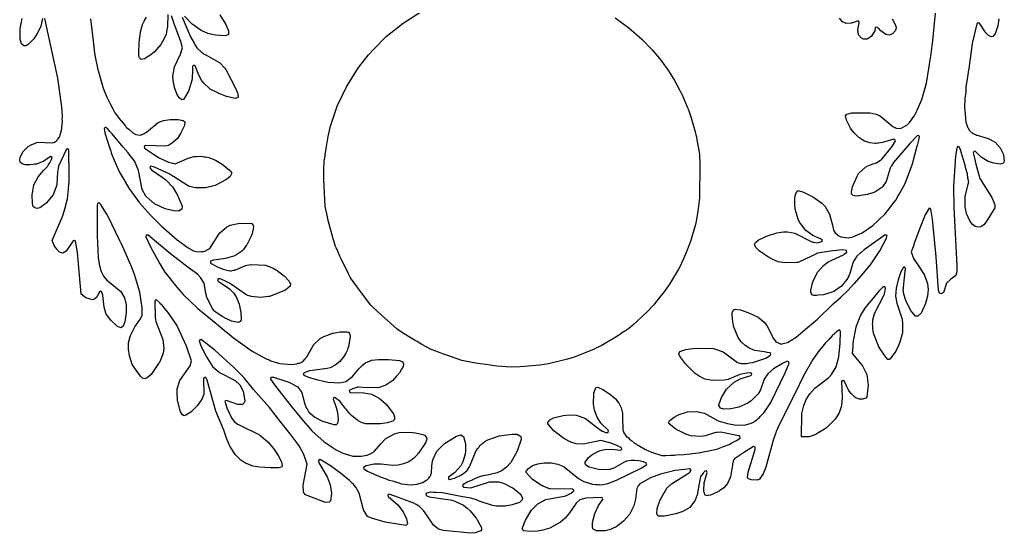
# Model space of a CAD drawing. Header units: millimetres. Extents: x 16 to 283, y 12 to 292.
# Drawn here: x 18.7 to 279.6, y 11.9 to 148.2 of the extents above; entities that cross this region are included whole.
import ezdxf

# ---------------------------------------------------------------- set-up
doc = ezdxf.new("R2010")
doc.units = ezdxf.units.MM
doc.layers.add('CUT', color=7, linetype='CONTINUOUS')

msp = doc.modelspace()

# ---------------------------------------------------------------- linework, layer by layer
at = {"layer": 'CUT'}
for points in [[(278.1514, 148.382), (277.8751, 146.5586), (277.1937, 144.4058), (276.5767, 143.7175), (276.151, 143.6393), (275.4385, 143.934), (274.77, 144.5665), (274.6587, 144.7151), (274.5745, 144.8276), (274.5376, 144.8769), (274.5203, 144.9), (273.0346, 147.2526), (272.6478, 147.34), (272.3551, 147.0469), (271.1239, 141.8224), (270.1659, 135.1853), (270.0167, 134.2794), (269.9293, 133.5463), (269.4476, 130.2091), (269.3801, 128.9387), (269.1783, 127.2463), (269.0586, 124.7461), (269.1273, 124.1837), (269.119, 124.0267), (269.4388, 120.9639), (269.8139, 119.7639), (269.8949, 119.6558), (269.9212, 119.5669), (270.3729, 118.7873), (270.9339, 118.2691), (270.9596, 118.2348), (270.9977, 118.2102), (271.0762, 118.1377), (271.3319, 117.9944), (271.8545, 117.6569), (272.0237, 117.6067), (272.1075, 117.5597), (272.4246, 117.4877), (275.3733, 116.6128), (277.1689, 115.6219), (278.545, 114.148), (279.4034, 112.4221), (279.6077, 110.5179), (279.3018, 109.9799), (278.5798, 109.7852), (276.7982, 110.0567), (275.3373, 110.522), (273.4707, 111.7118), (271.9861, 113.2093), (271.6212, 113.2321), (271.5709, 113.1667), (271.5093, 113.1603), (271.3405, 112.8709), (271.712, 111.4388), (272.0551, 109.7944), (273.1193, 106.0048), (276.3334, 100.9535), (276.591, 100.3455), (277.0898, 99.0571), (277.0977, 98.2811), (274.8407, 94.5062), (274.1558, 93.6974), (273.4156, 93.2113), (272.6252, 93.068), (271.8713, 93.3022), (271.1201, 93.8912), (270.4839, 94.7974), (269.5566, 96.7622), (269.208, 98.5357), (269.273, 101.274), (269.2731, 101.2746), (269.2731, 101.2749), (269.2735, 101.2763), (269.2743, 101.2805), (270.0214, 104.4771), (270.2052, 105.1165), (269.9705, 106.0883), (269.8454, 107.2342), (269.3483, 108.9785), (269.3381, 109.0292), (269.2943, 109.1678), (268.0148, 113.6579), (267.6744, 114.4377), (267.1778, 114.4884), (266.8973, 113.6096), (266.7153, 111.9212), (266.1763, 103.9518), (266.2364, 98.3545), (267.0166, 82.8717), (266.987, 81.2756), (266.7467, 80.2651), (265.4133, 79.31), (264.319, 78.2257), (263.4961, 75.8041), (263.0086, 75.4554), (262.3979, 75.5716), (262.1262, 76.3933), (261.5863, 85.2736), (260.5365, 95.262), (260.1725, 97.8693), (259.9842, 98.094), (259.657, 98.1113), (258.6605, 96.4131), (257.3704, 93.2956), (255.9332, 89.2727), (255.637, 88.5139), (255.5981, 88.3347), (254.9581, 86.5432), (255.52, 84.8422), (255.5328, 84.7872), (256.6592, 83.1191), (258.3828, 80.5225), (259.2724, 78.205), (259.4232, 76.5779), (259.2367, 74.7659), (258.7169, 72.8472), (257.559, 70.3242), (256.7271, 69.4585), (256.1661, 69.4806), (256.1125, 69.5003), (256.0304, 69.5513), (255.1521, 70.5809), (254.7705, 71.1137), (253.4917, 73.6159), (252.9742, 75.3277), (252.8418, 76.5409), (252.8683, 76.8572), (252.8845, 77.0514), (252.8884, 77.0979), (253.0388, 78.8982), (253.4555, 82.1104), (253.2814, 82.4843), (252.9135, 82.5395), (252.2104, 81.2952), (251.4898, 79.1635), (250.9863, 76.9079), (250.782, 74.8137), (251.1261, 72.9488), (252.5419, 68.6801), (252.5906, 67.336), (252.6065, 66.8971), (252.6253, 66.3753), (252.6615, 65.377), (252.6412, 65.0872), (251.9406, 62.6006), (251.371, 61.2817), (250.8954, 60.2625), (250.8875, 60.2456), (250.8834, 60.2369), (250.8831, 60.2362), (249.3878, 58.1452), (249.1035, 58.0341), (249.0142, 58.0249), (248.9032, 58.0134), (248.8633, 58.0092), (248.7935, 58.002), (248.756, 58.0192), (247.9396, 58.9403), (246.3867, 61.32), (244.9122, 64.9904), (244.752, 66.2168), (244.7262, 66.982), (244.7174, 67.2424), (244.7518, 67.9154), (244.809, 68.5508), (245.2477, 70.1653), (247.9042, 75.325), (248.0925, 76.9469), (247.9342, 77.2776), (247.4709, 77.2764), (246.3482, 76.1536), (244.8297, 74.3079), (243.6299, 72.8984), (243.4535, 72.6352), (242.6166, 71.618), (241.5081, 69.7898), (240.3014, 66.5801), (239.5554, 62.9181), (239.505, 62.2985), (239.4371, 61.9093), (239.435, 61.4401), (239.2822, 59.5643), (242.0628, 56.3408), (243.2017, 54.0412), (243.5473, 51.1674), (243.2071, 48.1066), (242.8968, 47.774), (242.1279, 47.4506), (241.1323, 47.5143), (240.0966, 47.9394), (240.0885, 47.9469), (240.082, 47.9529), (240.0547, 47.9784), (240.0038, 48.0259), (239.0032, 49.0112), (238.6033, 49.5176), (238.3529, 49.9324), (238.0038, 50.6181), (237.8485, 50.9231), (237.8451, 50.9297), (237.6883, 51.2378), (237.2055, 52.3698), (236.6663, 52.4731), (236.4944, 52.1501), (236.6143, 47.9171), (236.4646, 45.6676), (235.8844, 43.8427), (234.811, 42.1435), (232.4308, 39.8174), (229.7237, 38.1595), (229.7044, 38.1515), (229.6946, 38.1474), (229.6928, 38.1466), (229.6251, 38.1186), (227.9242, 37.5199), (225.9072, 37.4877), (225.9943, 43.6637), (226.4982, 45.8274), (227.1163, 47.377), (228.0914, 48.9074), (229.4338, 50.3778), (233.0863, 53.2267), (233.8489, 54.0404), (235.0188, 56.0489), (235.7156, 58.6977), (236.1051, 62.3132), (236.1932, 65.4584), (235.9867, 65.7648), (235.6519, 65.7778), (235.4529, 65.5976), (235.1461, 65.3693), (234.7119, 64.9266), (233.9673, 64.2522), (233.4715, 63.6951), (233.4588, 63.6832), (233.4148, 63.6314), (233.148, 63.3316), (232.2441, 62.4099), (231.1534, 61.0907), (230.5576, 60.4214), (228.8634, 58.0419), (226.5073, 53.8055), (224.0777, 48.8863), (219.7917, 40.3147), (219.3982, 39.4118), (219.3163, 39.2459), (219.2769, 39.1335), (219.1581, 38.861), (219.0796, 38.5698), (218.4761, 36.846), (216.4061, 29.4065), (215.7006, 27.6907), (214.7277, 26.2334), (214.1613, 26.0228), (212.5902, 26.0809), (211.802, 26.3073), (211.5292, 26.6418), (211.7202, 28.1098), (213.5625, 34.1651), (213.5593, 34.7058), (213.1391, 34.9075), (212.2033, 34.3116), (211.7253, 34.065), (210.7495, 33.3858), (208.08, 31.6858), (208.0066, 31.4764), (207.8877, 31.3937), (207.5895, 30.2662), (207.5748, 30.0827), (207.0492, 26.8513), (206.239, 25.1148), (205.263, 23.9813), (204.1565, 23.1613), (204.1456, 23.1547), (204.0701, 23.1093), (203.9164, 23.0169), (203.3484, 22.6755), (201.7427, 22.0129), (201.0733, 21.8985), (200.9786, 21.8823), (200.9655, 21.8801), (200.9191, 21.8722), (200.3776, 22.0203), (200.3729, 22.0278), (200.3702, 22.032), (200.3637, 22.0422), (200.3619, 22.0451), (200.0727, 22.7475), (199.9857, 23.229), (200.096, 25.2877), (200.875, 28.0528), (200.6562, 28.4247), (200.2287, 28.3666), (200.0965, 28.1931), (200.0505, 28.1864), (199.9446, 27.9938), (199.8425, 27.8598), (199.8333, 27.8582), (199.8192, 27.8293), (199.143, 26.942), (198.2306, 22.0763), (197.7036, 20.7179), (197.5432, 20.3889), (196.279, 18.765), (194.419, 17.6561), (192.5683, 17.0508), (189.5653, 16.4768), (187.8813, 16.4541), (187.5195, 17.0632), (187.6188, 18.4417), (188.426, 20.7731), (190.19, 23.8833), (191.4559, 25.0278), (195.6929, 27.6693), (196.0144, 27.8483), (196.0614, 27.8991), (196.201, 27.9861), (196.6309, 28.5377), (196.3216, 28.9844), (196.2955, 28.9813), (196.2824, 29.0002), (194.9795, 28.8242), (192.3769, 28.5133), (188.49, 27.5937), (185.8235, 26.5755), (183.0241, 24.9835), (182.5625, 24.5247), (182.2589, 23.7465), (181.8646, 20.9505), (181.4049, 19.1532), (180.2551, 16.8835), (178.6611, 15.1338), (177.8133, 14.3909), (177.1004, 13.8646), (176.6274, 13.5591), (176.1384, 13.3145), (175.2187, 12.8903), (173.808, 12.5451), (171.5698, 12.575), (170.7056, 13.0046), (170.4463, 13.4807), (170.503, 14.7183), (171.1186, 17.1658), (172.0595, 19.256), (173.1853, 20.8828), (173.129, 21.2404), (172.8026, 21.3972), (168.6927, 21.1926), (167.1699, 20.7389), (166.1338, 19.9137), (164.3743, 17.296), (164.1238, 16.985), (163.2127, 15.919), (161.9864, 14.8517), (159.2062, 13.2973), (157.3547, 12.7142), (155.916, 12.4548), (154.1532, 12.3355), (152.2844, 12.581), (151.9749, 12.8991), (151.8938, 13.3847), (152.6998, 15.4113), (154.16, 17.809), (154.3223, 18.035), (155.998, 19.7359), (158.1574, 20.825), (161.4494, 21.4946), (163.0624, 21.7762), (163.3585, 21.8204), (163.5941, 21.965), (164.8375, 22.51), (165.5069, 23.1505), (165.4142, 23.4686), (165.148, 23.5996), (159.2564, 23.7117), (159.0567, 23.7351), (157.3843, 24.4116), (157.254, 24.4675), (157.1465, 24.5135), (156.8244, 24.6516), (154.5013, 26.2938), (152.8962, 28.0451), (152.9159, 28.3864), (153.5319, 29.1276), (154.6247, 29.856), (155.992, 30.3297), (157.6532, 30.5517), (159.5714, 30.5498), (161.288, 30.2791), (162.6632, 29.7015), (162.8387, 29.6121), (162.8652, 29.5987), (162.9106, 29.5755), (162.9434, 29.5589), (166.7674, 26.4702), (168.1977, 25.6196), (169.6123, 25.1809), (169.8356, 25.0834), (169.9843, 25.0655), (170.4799, 24.9118), (171.377, 24.8666), (171.7945, 24.8203), (171.9186, 24.8326), (172.2602, 24.7914), (172.406, 24.8148), (172.9134, 24.7892), (174.571, 25.1193), (176.816, 26.0065), (183.3901, 29.1441), (184.881, 30.1651), (184.7471, 30.5421), (184.0098, 30.867), (182.7872, 31.1257), (181.6686, 31.1745), (180.6281, 31.2426), (179.4719, 31.0227), (179.2789, 30.9136), (179.244, 30.9068), (176.1348, 29.1846), (176.1201, 29.1799), (175.6497, 29.0274), (175.6243, 29.0192), (175.0753, 28.8413), (174.9599, 28.8115), (172.4186, 28.7537), (169.5975, 29.4028), (168.7478, 29.9966), (168.498, 30.369), (168.5063, 30.7885), (169.2044, 31.7696), (169.4134, 31.9807), (170.3487, 32.6759), (171.0816, 33.1926), (171.874, 33.5791), (171.8853, 33.5832), (171.9946, 33.6226), (172.18, 33.6896), (172.5454, 33.8217), (173.721, 34.0922), (175.4308, 34.1828), (177.9522, 33.98), (178.2169, 34.1813), (178.2132, 34.5478), (176.796, 35.3033), (175.0719, 35.9285), (172.673, 36.4936), (168.1395, 35.5118), (166.1805, 35.63), (164.7352, 36.0832), (162.8991, 37.0167), (160.2306, 39.0824), (158.6701, 40.9513), (158.6352, 41.019), (158.6157, 41.2593), (159.0496, 41.8467), (159.143, 41.9732), (159.1673, 42.006), (159.1716, 42.0119), (160.1175, 42.4888), (162.7082, 43.1814), (164.4235, 43.3662), (166.2322, 43.2093), (168.6078, 42.3687), (171.8493, 39.9111), (173.0572, 38.9626), (173.236, 38.9459), (173.9373, 38.6734), (174.648, 38.6627), (174.7357, 39.2067), (172.9771, 40.85), (172.8694, 40.9601), (172.7325, 41.1), (171.6857, 42.7031), (171.012, 44.5307), (170.7084, 46.1625), (170.8292, 49.0871), (171.3965, 50.5543), (171.8973, 50.6884), (173.255, 50.0848), (174.9501, 48.9337), (176.4678, 47.6788), (176.5389, 47.5988), (176.5496, 47.5868), (176.5715, 47.5621), (176.5933, 47.5376), (177.4241, 46.4569), (178.0414, 45.1366), (178.3937, 43.7881), (178.4324, 43.2173), (178.4442, 43.0435), (178.4452, 43.0299), (178.4648, 42.7409), (178.5315, 39.3242), (178.8161, 38.5214), (179.422, 37.6836), (179.9973, 37.1944), (180.262, 36.9066), (180.8439, 36.4747), (181.6173, 35.8171), (182.1502, 35.5049), (182.1853, 35.4789), (182.5728, 35.2574), (184.5346, 34.1082), (186.1397, 33.3821), (188.8937, 32.569), (189.8767, 32.5028), (191.1575, 32.5822), (192.2527, 32.6227), (192.6359, 32.6737), (194.6931, 32.8011), (198.6148, 33.2798), (203.4665, 34.2397), (205.215, 34.8979), (206.7118, 35.4334), (207.4194, 35.8694), (208.6696, 36.4863), (209.6178, 37.1397), (209.513, 37.6903), (209.4567, 37.7014), (209.4541, 37.7119), (209.1468, 37.7624), (204.4703, 38.6837), (203.8081, 38.6395), (203.5516, 38.6816), (203.3212, 38.6069), (202.8226, 38.5736), (200.4083, 37.7611), (199.1754, 37.576), (196.542, 37.7958), (195.2238, 38.1674), (193.9672, 38.7883), (192.6377, 39.4754), (190.7421, 41.0235), (190.7089, 41.0992), (190.7964, 41.63), (191.0375, 41.8688), (192.0829, 42.6948), (192.3173, 42.8223), (192.437, 42.8874), (192.6059, 42.9793), (193.4312, 43.4281), (195.6919, 44.0866), (198.0059, 44.2371), (200.1356, 43.8024), (203.8011, 41.7472), (206.2152, 40.9935), (208.0809, 40.6932), (210.7458, 40.6043), (212.2256, 41.0468), (212.5448, 41.0979), (212.7286, 41.1973), (212.9866, 41.2744), (213.5067, 41.6179), (213.626, 41.6824), (213.7049, 41.7488), (214.0295, 41.9632), (214.3674, 42.3063), (214.7352, 42.6159), (214.9197, 42.8674), (215.9668, 43.9308), (217.7001, 46.5837), (221.534, 54.4894), (222.1138, 55.9445), (222.4936, 56.7683), (222.5111, 56.9417), (222.5549, 57.0517), (222.5363, 57.1922), (222.5446, 57.2746), (222.5241, 57.2842), (222.5074, 57.41), (222.0748, 57.5578), (220.8346, 56.956), (218.4407, 55.5083), (216.9022, 54.2375), (215.9667, 52.8262), (214.9662, 49.9366), (214.3813, 48.9111), (214.0582, 48.5637), (212.5691, 47.0171), (211.672, 46.3875), (209.298, 45.3654), (207.1216, 44.9316), (205.2473, 44.868), (204.3805, 45.1173), (203.9479, 45.7979), (203.9459, 45.8145), (203.945, 45.8226), (203.9417, 45.8504), (203.9318, 45.9339), (204.6867, 47.9546), (206.0266, 50.1101), (208.0341, 52.0155), (209.6349, 52.8308), (212.4732, 53.7352), (212.6777, 54.0011), (212.5996, 54.3274), (212.3353, 54.47), (211.3671, 54.4152), (209.5593, 54.0335), (206.3982, 52.6937), (205.3996, 52.4929), (202.2763, 52.4611), (200.267, 52.8014), (200.0695, 52.8836), (198.7658, 53.5645), (197.6917, 54.2676), (195.1378, 56.8464), (193.7788, 58.5939), (193.6733, 58.742), (193.3989, 59.5273), (193.587, 60.1449), (195.1763, 60.6773), (197.073, 60.8931), (199.3749, 61.0438), (202.5739, 60.9173), (205.1263, 60.0499), (208.9479, 57.2418), (209.8915, 56.8993), (210.2492, 56.9307), (211.4178, 56.9589), (212.0844, 57.0917), (212.9955, 57.1717), (216.4351, 58.3636), (217.3842, 58.9909), (217.5721, 59.0913), (217.5732, 59.1159), (217.7063, 59.2038), (217.654, 59.7586), (216.7646, 59.9021), (216.4764, 59.9906), (215.95, 60.0334), (213.5418, 60.4218), (212.1528, 60.9464), (210.9236, 61.7086), (209.8967, 62.6771), (209.0487, 63.8558), (207.8776, 66.8632), (207.8055, 67.1889), (207.6846, 67.9051), (207.4948, 69.8919), (207.477, 70.3541), (207.8616, 71.1822), (208.3951, 71.3671), (209.6774, 71.1448), (212.0872, 70.3008), (214.398, 69.2343), (215.9814, 67.8981), (216.6513, 67.0423), (218.4078, 63.5948), (219.0626, 62.6654), (220.4677, 62.0942), (221.2618, 62.3037), (221.378, 62.304), (222.1613, 62.5319), (224.469, 63.9624), (226.3301, 65.5216), (226.9206, 66.0597), (230.0786, 68.7001), (234.2739, 72.7536), (236.2038, 74.495), (236.3671, 74.6667), (238.1422, 76.284), (239.8315, 78.1234), (239.8488, 78.1401), (239.8816, 78.1779), (241.8635, 80.3358), (242.6397, 81.3586), (244.1686, 83.1217), (246.5827, 86.8485), (248.3962, 90.1774), (248.5741, 90.8636), (248.0711, 91.0864), (242.4538, 87.1148), (241.6548, 86.413), (241.5669, 86.3461), (241.4787, 86.2582), (240.4944, 85.3935), (239.5417, 83.9494), (238.7019, 80.7794), (238.1309, 79.5744), (236.434, 77.4378), (234.4151, 76.0822), (233.0995, 75.5804), (231.6861, 75.1396), (230.2614, 75.04), (229.8485, 75.0112), (229.454, 74.9836), (229.118, 74.9602), (228.5958, 75.1893), (228.3061, 75.847), (228.3319, 76.4144), (228.3966, 76.7552), (228.8049, 78.3262), (228.9746, 78.7758), (230.1116, 81.1553), (230.1958, 81.2955), (231.7219, 82.9785), (232.9103, 83.9555), (236.9691, 85.7818), (237.1002, 85.8814), (237.1783, 85.9148), (237.2778, 86.0165), (237.837, 86.4415), (237.7636, 86.9513), (236.8413, 87.0642), (234.1265, 86.8572), (230.1028, 86.1789), (229.246, 85.7621), (229.1001, 85.7129), (228.5596, 85.4282), (225.1889, 83.7884), (225.1295, 83.7862), (224.9355, 83.779), (224.5338, 83.7642), (221.5194, 83.6527), (219.6745, 83.9482), (217.9241, 84.7252), (217.9044, 84.7343), (217.8662, 84.7519), (217.8411, 84.7635), (217.3565, 84.9871), (216.0466, 85.8508), (214.6726, 86.845), (213.977, 87.5034), (213.8508, 87.655), (213.4391, 88.4193), (213.435, 88.4343), (213.434, 88.438), (213.432, 88.4452), (213.4238, 88.4753), (213.704, 89.0582), (214.4079, 89.6385), (216.5949, 90.7346), (219.2921, 91.6232), (221.1037, 91.895), (221.1052, 91.895), (221.1158, 91.895), (221.2368, 91.8947), (222.1441, 91.8932), (224.0938, 91.4886), (228.6331, 89.1878), (228.8462, 89.1589), (228.9021, 89.1299), (229.16, 89.1164), (230.1291, 88.9851), (231.3269, 89.2723), (231.4028, 89.5981), (231.2314, 89.8436), (228.9036, 90.9127), (227.0077, 92.2667), (225.578, 94.0718), (225.3754, 94.4415), (224.9669, 95.2754), (224.1994, 97.8668), (224.079, 99.2405), (224.1134, 100.8418), (224.2352, 101.8188), (224.5882, 102.6101), (225.0096, 102.8191), (226.3721, 102.414), (229.0239, 101.071), (231.243, 99.4818), (232.0956, 98.6011), (233.2765, 96.6029), (234.0648, 93.6734), (234.3754, 92.353), (234.7653, 91.5731), (235.1971, 91.2484), (235.3908, 90.9949), (236.2593, 90.5592), (238.3095, 90.3081), (239.4723, 90.5202), (241.9568, 91.5907), (244.7488, 93.5173), (246.1997, 94.8452), (247.9957, 96.6433), (248.3551, 97.1008), (248.678, 97.4146), (250.414, 99.7212), (250.9263, 100.3732), (251.3381, 101.1234), (251.7729, 101.8523), (252.0707, 102.4582), (253.2953, 104.6896), (255.2951, 109.9463), (256.5594, 114.6592), (256.5785, 114.7232), (256.5958, 114.7952), (257.0553, 116.5081), (257.1396, 117.1598), (256.8317, 117.4587), (256.4839, 117.3515), (254.5997, 115.3478), (250.2821, 110.2488), (249.7311, 109.367), (249.6334, 109.2522), (249.582, 109.1283), (249.3452, 108.7494), (248.2881, 105.2013), (247.3175, 103.8181), (247.2718, 103.762), (247.2449, 103.7291), (247.222, 103.701), (247.1784, 103.6475), (246.3942, 103.0868), (245.3275, 102.4234), (243.344, 101.744), (240.3628, 101.2913), (239.5116, 101.5068), (239.3418, 101.7188), (239.3282, 101.7358), (239.3191, 101.7473), (239.1544, 101.953), (239.1102, 102.4726), (239.4186, 103.8522), (240.5933, 106.6694), (240.7865, 106.9977), (240.8773, 107.1519), (240.8957, 107.1831), (241.0098, 107.3771), (242.8487, 109.0686), (243.4747, 109.3952), (244.7256, 109.8957), (245.7485, 110.2047), (246.0788, 110.4371), (246.1245, 110.4553), (246.3603, 110.628), (246.7752, 110.8801), (246.8701, 110.9937), (247.1403, 111.1838), (249.8866, 114.5236), (250.7665, 116.0554), (250.6149, 116.3485), (250.3302, 116.4265), (247.3705, 115.5394), (246.2566, 115.3839), (246.1752, 115.3726), (246.0758, 115.3587), (246.0266, 115.3518), (245.5427, 115.313), (245.3183, 115.3223), (243.9817, 115.4623), (242.5883, 115.957), (241.3044, 116.721), (241.256, 116.7667), (241.0766, 116.9363), (240.473, 117.5067), (239.7854, 118.1566), (239.3314, 118.712), (238.8898, 119.3427), (237.7747, 121.4611), (237.569, 122.6642), (237.8631, 123.0816), (239.1678, 123.4694), (244.0373, 123.4653), (245.6305, 123.1201), (246.0827, 122.9019), (246.248, 122.8221), (246.5057, 122.6978), (246.9137, 122.5009), (250.1024, 119.814), (250.581, 119.5753), (250.6509, 119.5305), (250.6854, 119.5232), (250.9103, 119.411), (251.0177, 119.3259), (251.1052, 119.3364), (252.0799, 119.3116), (253.7715, 120.1631), (254.5135, 120.8717), (255.8721, 122.8102), (256.2419, 123.6197), (256.5108, 124.1168), (256.7537, 124.7401), (257.7586, 126.9398), (258.9507, 131.3561), (260.2673, 139.1091), (260.5595, 141.8966), (260.6558, 142.5172), (261.2087, 148.0913), (261.7053, 152.83)], [(57.9601, 149.5242), (57.8609, 146.3719), (57.7206, 145.4218), (57.6698, 145.1932), (57.6259, 144.9956), (57.5911, 144.8388), (57.4781, 144.3305), (57.2308, 143.6815), (56.8812, 143.0344), (56.7636, 142.8169), (56.4462, 142.2294), (56.0831, 141.5573), (54.3245, 139.5624), (53.155, 138.6145), (52.785, 138.3454), (51.7644, 137.8014), (51.7582, 137.7998), (51.712, 137.7879), (51.6792, 137.7794), (50.9157, 137.5822), (50.8698, 137.5946), (50.4062, 138.0514), (50.3531, 138.2019), (50.3072, 138.6902), (50.2977, 138.7906), (50.28, 138.9793), (50.2744, 139.0388), (50.2479, 139.3206), (50.3909, 142.0326), (50.7523, 144.9561), (51.2539, 146.8362), (51.7256, 147.7983), (51.7536, 147.8554), (51.78, 147.9091), (51.7892, 147.9278), (52.2736, 148.7806)], [(61.7779, 148.8607), (63.9315, 143.6145), (64.925, 141.8927), (64.9941, 141.7557), (65.0518, 141.6729), (65.5156, 140.8691), (65.6864, 140.7144), (65.757, 140.5973), (66.8163, 139.6305), (67.079, 139.3684), (67.1321, 139.3423), (67.3796, 139.1165), (67.9947, 138.8387), (71.7544, 136.6994), (73.074, 135.2978), (73.2876, 134.9602), (75.9114, 129.9479), (76.3995, 128.7107), (76.464, 128.4121), (76.4705, 128.3821), (76.5063, 128.2162), (76.5581, 127.9767), (76.5623, 127.624), (76.5546, 127.605), (76.4867, 127.5133), (75.8096, 127.2832), (73.5079, 127.7977), (71.6934, 128.468), (71.6093, 128.505), (71.438, 128.5803), (71.391, 128.6009), (71.3447, 128.6213), (69.1936, 129.7303), (68.9267, 129.9505), (67.5902, 131.2127), (66.981, 131.9544), (66.1936, 133.4108), (65.226, 135.8712), (64.8515, 136.0858), (64.4915, 135.749), (64.5219, 134.6661), (64.428, 132.623), (64.342, 132.0462), (63.4024, 129.1907), (62.5807, 127.6954), (62.0904, 126.9693), (61.6689, 126.8538), (60.9521, 127.4362), (60.3575, 128.4963), (59.7131, 130.1929), (59.7066, 130.2122), (59.3854, 132.0628), (59.2476, 133.203), (59.7325, 135.6235), (61.3359, 139.0491), (61.8425, 140.6632), (61.4113, 142.3809), (59.6643, 147.0818), (59.3448, 147.981), (59.2909, 148.0866), (58.9001, 149.1382)], [(71.7309, 149.4842), (73.3492, 146.8362), (74.0358, 145.2368), (74.0419, 144.2145), (73.2306, 143.8478), (70.597, 144.0041), (68.591, 144.4924), (66.7566, 145.2594), (64.3889, 146.9598), (62.3935, 149.1143)], [(176.4871, 148.6201), (180.1217, 145.9849), (183.5703, 142.9561), (186.2803, 140.1569), (188.6452, 137.3321), (189.4868, 136.1672), (189.9618, 135.5097), (189.965, 135.5052), (190.1933, 135.1891), (190.4208, 134.8743), (190.4414, 134.8455), (191.2395, 133.6523), (192.1982, 132.0508), (192.8294, 130.9082), (193.56, 129.5092), (193.6298, 129.3756), (193.6317, 129.3718), (193.6868, 129.2663), (193.8344, 128.9838), (193.8841, 128.8886), (194.2141, 128.2232), (195.5797, 125.0542), (195.8008, 124.5174), (195.815, 124.4765), (195.8346, 124.4202), (195.8535, 124.3657), (195.9002, 124.2316), (196.6308, 122.1311), (197.7139, 118.4106), (197.8052, 118.0458), (197.8925, 117.6137), (197.949, 117.3345), (198.0052, 117.0568), (198.0483, 116.8435), (198.8093, 112.4669), (198.9493, 109.7196), (198.8593, 100.868), (198.4396, 97.3507), (198.0715, 95.1807), (197.7502, 93.7841), (196.4499, 89.3165), (195.5162, 86.8463), (194.6986, 84.9113), (193.4266, 82.2736), (193.2695, 81.9971), (190.9086, 78.0192), (189.6615, 76.1844), (187.556, 73.5843), (186.9106, 72.7873), (186.6169, 72.4246), (186.2892, 72.0199), (185.0754, 70.7233), (181.1007, 67.0499), (179.7491, 66.0009), (177.9443, 64.7771), (177.8858, 64.7375), (177.5774, 64.5284), (177.339, 64.3667), (172.7748, 61.6472), (172.207, 61.3718), (171.8804, 61.2135), (171.5589, 61.0575), (170.9462, 60.7604), (165.9124, 58.7275), (163.8914, 58.0808), (158.7916, 56.8808), (156.4869, 56.4901), (151.3469, 56.0628), (149.0222, 55.9968), (145.1178, 56.2292), (143.3771, 56.4757), (142.2427, 56.6364), (140.7558, 56.847), (139.0509, 57.0884), (135.8854, 57.7506), (131.922, 59.127), (131.5757, 59.2473), (130.9726, 59.4568), (129.647, 59.9171), (127.7033, 60.644), (125.2858, 61.9881), (123.9932, 62.7542), (123.3259, 63.1497), (122.9193, 63.3907), (119.83, 65.2218), (118.6879, 66.07), (113.4831, 70.7015), (112.1774, 71.9393), (111.693, 72.4942), (108.2714, 77.0324), (106.3864, 79.7001), (105.8278, 80.7135), (103.9041, 84.6854), (103.5712, 85.4251), (103.1134, 86.442), (103.0579, 86.5651), (102.9713, 86.7575), (102.7842, 87.1732), (102.5932, 87.5975), (102.403, 88.0199), (101.6615, 90.3269), (100.4727, 94.8787), (100.2325, 95.8839), (99.6878, 98.6023), (99.3919, 103.8574), (99.3408, 104.7654), (99.3369, 104.8347), (99.3354, 104.861), (99.25, 108.3092), (99.4046, 110.6225), (99.6043, 111.9254), (99.6672, 112.3358), (99.9199, 113.9847), (100.4124, 117.1984), (100.9526, 119.5564), (100.9738, 119.6353), (102.8465, 125.2202), (105.2681, 130.3324), (107.997, 134.7918), (108.526, 135.5343), (108.5428, 135.5578), (108.5601, 135.5821), (108.5665, 135.591), (111.1569, 138.8464), (112.6029, 140.456), (115.8136, 143.6878), (120.2718, 147.2661), (126.463, 151.2302)], [(37.424, 148.3623), (38.1882, 142.5461), (38.5651, 139.2557), (38.7399, 138.3468), (38.7425, 138.3274), (39.3134, 135.2971), (40.8302, 129.9734), (41.7655, 127.5607), (42.6708, 125.8477), (43.3499, 124.5178), (43.4756, 124.3249), (43.9549, 123.4181), (44.6075, 122.5889), (44.9617, 122.0456), (46.1082, 120.6821), (46.7231, 119.9009), (46.8654, 119.7702), (47.0448, 119.5506), (47.5937, 119.1011), (48.6473, 118.1331), (49.4431, 117.6781), (50.7329, 117.5224), (50.9214, 117.6183), (51.0025, 117.6214), (51.7259, 117.9231), (51.9655, 118.1493), (52.2829, 118.3107), (55.3981, 120.8478), (56.8234, 121.4431), (58.5956, 121.6675), (60.7057, 121.6672), (61.9946, 121.4523), (62.4394, 121.0847), (62.3837, 120.0433), (61.3484, 117.9367), (60.4877, 116.6756), (59.2036, 115.4581), (59.1888, 115.449), (58.109, 114.8192), (57.2683, 114.616), (51.9952, 114.7447), (51.6864, 114.4839), (51.7752, 114.0896), (53.9169, 112.6311), (54.0626, 112.5197), (54.1759, 112.4547), (55.6285, 111.4654), (58.116, 110.3526), (59.3206, 110.0923), (59.391, 110.1038), (59.8702, 109.922), (63.3701, 111.4102), (64.9553, 111.8249), (65.477, 111.8676), (66.5954, 111.9204), (67.1557, 111.8517), (67.4747, 111.8125), (67.5092, 111.8083), (67.9739, 111.7513), (68.8318, 111.5796), (70.5498, 110.8601), (70.553, 110.8586), (70.5533, 110.8585), (70.5614, 110.8546), (70.5868, 110.8427), (72.3091, 109.7982), (74.3189, 108.2386), (74.5866, 107.9245), (74.7831, 107.5747), (74.8575, 107.3064), (74.8443, 107.2404), (74.4651, 106.5825), (73.4749, 105.7744), (70.5377, 104.1667), (67.9795, 103.5742), (65.2396, 103.5416), (63.4455, 103.9443), (63.4294, 103.9504), (63.424, 103.9524), (63.4158, 103.9555), (63.4078, 103.9585), (59.4408, 106.5136), (59.3487, 106.5786), (58.8639, 106.9454), (58.7758, 106.9836), (58.7407, 107.0084), (58.531, 107.0995), (58.3205, 107.2351), (54.4281, 109.0169), (53.4, 109.2728), (53.2005, 108.8599), (53.6016, 108.2825), (56.474, 106.3514), (57.4248, 105.6831), (59.1929, 103.8278), (60.2739, 102.0586), (60.3103, 101.9948), (61.5589, 99.1582), (61.7405, 98.6531), (61.7525, 98.596), (61.6706, 97.9063), (60.9641, 97.4258), (60.8693, 97.4125), (60.8422, 97.4087), (60.8298, 97.4069), (60.772, 97.3988), (59.536, 97.4826), (57.2124, 97.9751), (54.4368, 99.261), (52.1331, 101.3284), (51.1861, 103.1317), (50.2114, 108.1583), (49.1219, 110.6764), (47.581, 112.5509), (47.4006, 112.8092), (46.0932, 114.3606), (43.204, 117.8751), (42.6133, 118.4903), (41.9244, 119.3079), (41.7999, 119.3374), (41.5257, 119.623), (41.0744, 119.314), (41.287, 118.102), (42.4579, 114.2559), (42.8069, 113.36), (42.9614, 112.8341), (43.7751, 110.8748), (44.2455, 109.6675), (45.2705, 107.4977), (46.5402, 105.313), (46.5832, 105.232), (46.6358, 105.1485), (47.6308, 103.4367), (50.4567, 99.5995), (53.359, 96.3073), (56.1811, 93.4852), (60.3877, 89.7556), (63.3657, 87.6098), (64.7779, 86.8417), (65.8923, 86.5852), (66.6161, 86.6312), (66.9754, 86.6007), (67.0794, 86.6256), (67.2586, 86.6144), (67.4181, 86.6822), (67.7211, 86.7015), (68.5319, 87.1556), (68.6785, 87.2179), (68.7164, 87.2589), (69.1152, 87.4823), (71.6442, 91.5033), (73.5114, 93.1492), (73.5548, 93.1759), (73.5613, 93.1798), (73.5679, 93.1839), (73.5714, 93.186), (74.5026, 93.6073), (76.6174, 94.0873), (79.7322, 94.1787), (80.2495, 94.1093), (80.601, 93.5822), (80.612, 93.3882), (80.5939, 92.67), (80.234, 91.0919), (79.0089, 88.6159), (78.8599, 88.4154), (78.8307, 88.3761), (78.7031, 88.2044), (77.9751, 87.2247), (77.585, 86.7722), (75.6972, 85.4882), (75.6825, 85.4807), (73.2182, 84.8198), (70.1453, 84.368), (70.0333, 84.3539), (70.0274, 84.3506), (69.9437, 84.3383), (69.2907, 84.0777), (69.2201, 83.5975), (70.954, 82.664), (70.9951, 82.6392), (71.0164, 82.6304), (71.4576, 82.3929), (72.0004, 82.2253), (72.6609, 81.9535), (73.3556, 81.8071), (74.3876, 81.4886), (74.6367, 81.5372), (74.7326, 81.517), (75.3386, 81.6739), (75.6818, 81.7408), (75.8317, 81.8017), (76.1257, 81.8778), (76.7349, 82.1683), (78.5759, 82.9155), (79.9313, 83.2468), (83.802, 83.0014), (85.2389, 82.5282), (85.9048, 82.209), (86.884, 81.6546), (87.4017, 81.282), (88.7622, 80.1707), (89.998, 78.8771), (90.012, 78.8533), (90.0591, 78.7732), (90.1039, 78.6971), (90.293, 78.3754), (90.4214, 78.0704), (90.347, 77.4657), (89.1995, 76.4905), (89.0054, 76.4067), (88.961, 76.3876), (88.8346, 76.333), (88.2501, 76.0807), (84.882, 74.7518), (84.5919, 74.6742), (82.5495, 74.4904), (80.1522, 74.7041), (79.122, 75.0157), (78.6489, 75.2227), (74.5733, 78.1109), (74.5547, 78.125), (74.5507, 78.1269), (74.4832, 78.1747), (73.0532, 78.829), (73.0514, 78.8293), (71.806, 79.4128), (71.3138, 79.3954), (71.1554, 79.101), (71.2836, 78.7923), (74.278, 76.7636), (75.1671, 75.8994), (75.25, 75.8086), (75.2682, 75.7887), (75.3438, 75.7061), (75.3999, 75.6446), (76.1473, 74.4637), (76.8544, 72.6484), (77.3377, 70.4494), (77.3853, 68.8234), (77.395, 68.4924), (77.3957, 68.468), (77.396, 68.4607), (77.1634, 68.0477), (76.5578, 67.8296), (74.8282, 68.1698), (73.796, 68.6674), (73.5606, 68.7809), (73.5424, 68.7896), (72.3184, 69.3797), (70.4375, 70.776), (69.6708, 71.6024), (68.2348, 74.7251), (68.2163, 74.808), (68.2131, 74.8224), (68.1797, 74.9713), (68.0517, 75.5428), (67.5713, 78.2497), (66.631, 79.7359), (65.862, 80.5391), (65.8349, 80.5598), (65.8031, 80.5978), (63.3748, 82.4393), (58.2435, 86.3596), (52.7386, 90.9946), (52.2182, 90.9565), (52.129, 90.5672), (53.3671, 87.852), (55.816, 83.341), (57.202, 81.2022), (58.7115, 79.2436), (58.7863, 79.1412), (58.8455, 79.0697), (60.3103, 77.169), (62.0449, 75.2261), (65.9301, 71.491), (70.666, 67.6272), (70.846, 67.4751), (70.9646, 67.3836), (71.2205, 67.1748), (73.533, 65.2654), (73.7619, 65.1015), (75.3638, 63.7945), (80.2984, 60.2349), (83.9834, 58.1824), (84.7628, 57.9153), (85.2275, 57.6789), (86.9108, 57.1442), (87.0644, 57.1264), (87.538, 56.964), (90.7166, 56.634), (92.0967, 56.8216), (92.5087, 57.0072), (92.9425, 57.0572), (93.5651, 57.3555), (93.7946, 57.5866), (93.894, 57.6314), (94.2754, 58.0709), (94.4593, 58.2562), (94.4613, 58.2577), (94.462, 58.2589), (94.5071, 58.3043), (94.5628, 58.4022), (94.8319, 58.7124), (96.6826, 61.952), (98.3264, 63.5389), (99.0744, 63.987), (99.5229, 64.2024), (101.687, 64.955), (101.7798, 64.9803), (103.6447, 65.3053), (103.6802, 65.3063), (103.9225, 65.3126), (105.2982, 65.3487), (105.4704, 65.3532), (105.7921, 65.2307), (105.9273, 65.1484), (106.08, 64.8609), (106.2568, 64.2543), (106.2439, 64.052), (106.2431, 64.0389), (106.243, 64.0375), (106.243, 64.0374), (105.794, 61.4186), (105.7226, 61.2068), (105.6319, 60.9379), (105.5637, 60.7358), (105.4551, 60.414), (105.124, 59.6622), (104.6054, 58.8009), (103.5212, 57.4577), (102.3143, 56.4743), (100.9548, 55.7995), (100.1658, 55.5854), (95.5855, 55.019), (95.5163, 54.9932), (95.5117, 54.9927), (95.4906, 54.9836), (94.1083, 54.468), (94.1085, 54.3859), (93.8501, 54.2742), (93.9741, 53.8257), (95.2232, 53.2838), (96.0496, 53.0741), (97.6605, 52.5719), (99.1612, 52.2846), (100.3753, 51.9765), (103.521, 51.8287), (105.154, 52.1987), (106.913, 53.4891), (108.5613, 55.5453), (108.5772, 55.5613), (108.6578, 55.6426), (108.7459, 55.7313), (109.668, 56.6033), (110.362, 57.0802), (111.4148, 57.6042), (111.9044, 57.7905), (113.7792, 58.0111), (116.4311, 58.0121), (119.32, 57.7423), (120.0446, 57.487), (120.189, 57.4022), (120.1964, 57.3978), (120.197, 57.3975), (120.1976, 57.3972), (120.2605, 57.3153), (120.4072, 56.8462), (120.2876, 56.1435), (119.8856, 55.4186), (119.3426, 54.4841), (118.5572, 53.5588), (117.5639, 52.4712), (115.6942, 51.1766), (113.7154, 50.5099), (109.5615, 50.5582), (108.5424, 50.6588), (108.4767, 50.6382), (108.1977, 50.6613), (107.5045, 50.4263), (106.8487, 50.2609), (106.0283, 49.7675), (106.0656, 49.4416), (106.3387, 49.2598), (109.9302, 49.1574), (111.8829, 48.7798), (112.0635, 48.7336), (113.9538, 47.7716), (115.7981, 46.1717), (117.733, 43.5714), (118.0338, 42.7687), (118, 42.1155), (117.546, 41.6579), (117.1889, 41.5242), (116.1044, 41.2379), (114.3225, 40.9396), (110.4642, 40.9664), (109.489, 41.1943), (108.5706, 41.6305), (108.3871, 41.7719), (108.2611, 41.869), (108.0781, 42.01), (106.598, 43.1501), (106.1953, 43.5628), (105.2184, 44.7966), (105.0305, 45.0338), (104.9743, 45.1048), (104.9625, 45.1197), (103.557, 46.9551), (102.9945, 47.3406), (102.9481, 47.387), (102.79, 47.4807), (102.1584, 47.9136), (101.8444, 47.7931), (101.7414, 47.4731), (102.3014, 46.1036), (102.5597, 45.3067), (102.9081, 43.9104), (103.0901, 42.2083), (102.8931, 41.0334), (102.5846, 40.689), (102.0587, 40.6403), (99.0442, 41.5248), (96.8034, 42.6964), (96.3004, 43.1288), (95.5893, 43.8079), (95.3367, 44.144), (94.9261, 44.8387), (94.8557, 44.9579), (94.8378, 44.9882), (94.6399, 45.3229), (94.3027, 46.0825), (93.5255, 49.0335), (93.4411, 49.3768), (93.0727, 49.8754), (92.5952, 50.5577), (92.2756, 50.7343), (92.2662, 50.7466), (92.0523, 50.8577), (91.4743, 51.1771), (91.2498, 51.3179), (91.1462, 51.3584), (90.0922, 51.9408), (86.0075, 53.2434), (85.9702, 53.2427), (85.7297, 53.3187), (85.587, 53.2349), (85.2208, 53.2274), (85.1424, 52.7949), (86.1862, 51.3205), (90.3194, 46.0805), (90.9823, 45.2058), (91.8503, 44.1397), (93.345, 42.2448), (96.1358, 39.0948), (99.4196, 36.1416), (102.5435, 34.0192), (104.1192, 33.26), (105.4845, 32.8369), (105.6274, 32.7701), (105.7898, 32.7424), (106.9396, 32.3861), (108.0673, 32.3539), (108.247, 32.3232), (108.4592, 32.3427), (109.2173, 32.321), (110.7779, 32.6066), (111.4343, 32.9309), (111.5806, 32.9741), (111.7686, 33.0961), (112.0422, 33.2313), (112.1555, 33.3472), (112.6817, 33.6888), (114.3621, 35.605), (115.7586, 37.0339), (117.9964, 38.2821), (119.2515, 38.6243), (121.9941, 38.745), (123.6065, 38.5595), (125.5483, 38.0835), (125.9578, 37.9098), (126.5257, 37.3151), (126.5562, 36.9058), (126.1949, 35.8972), (124.5343, 33.3922), (124.2908, 33.103), (124.2398, 33.0441), (123.984, 32.7487), (123.7371, 32.4637), (123.4221, 32.1001), (123.2903, 31.9686), (123.0164, 31.7582), (122.7889, 31.5834), (122.7241, 31.5336), (122.449, 31.3223), (121.7996, 30.8788), (120.4437, 30.2931), (118.9955, 29.9544), (117.3759, 29.894), (114.4996, 30.2233), (114.0266, 30.2161), (113.9965, 30.2192), (113.8732, 30.2137), (112.6191, 30.1944), (110.535, 29.7709), (109.8351, 29.3553), (109.9357, 28.963), (110.8262, 28.3777), (114.1908, 26.8725), (115.7914, 26.3637), (116.3805, 26.1041), (117.8718, 25.6929), (118.4943, 25.4775), (118.6696, 25.4486), (119.8875, 25.0614), (122.2941, 24.7914), (123.9788, 24.9629), (125.5223, 25.3954), (126.1139, 25.8011), (126.239, 25.8633), (126.4312, 25.923), (126.4976, 25.9918), (126.6463, 26.0658), (126.8364, 26.2966), (127.1362, 26.5021), (127.3566, 26.928), (127.6034, 27.2276), (127.6344, 27.4647), (127.8219, 27.8271), (127.9337, 29.7584), (128.0965, 31.0057), (128.221, 31.603), (129.2402, 33.7031), (130.9599, 35.4779), (131.0756, 35.5643), (131.0998, 35.5824), (131.1537, 35.6227), (131.3093, 35.7389), (134.4068, 37.6498), (135.5521, 37.9934), (136.3261, 37.5402), (136.821, 35.632), (136.8214, 33.7246), (136.8214, 33.7241), (136.8203, 33.7117), (136.8164, 33.6667), (136.7461, 32.8463), (136.1543, 30.8483), (135.5707, 29.7957), (134.0138, 28.0198), (134.0134, 28.0194), (134.0063, 28.0133), (133.9031, 27.9237), (132.3262, 26.7649), (132.2917, 26.3601), (132.5975, 26.1471), (133.9165, 26.5252), (135.7762, 27.426), (136.8035, 28.2084), (137.1435, 28.4396), (137.1766, 28.4926), (137.2743, 28.567), (137.9045, 29.5522), (139.671, 33.8439), (140.1729, 34.5003), (140.3255, 34.6998), (140.4326, 34.8399), (140.7077, 35.1997), (140.8503, 35.333), (141.1532, 35.5816), (141.3411, 35.7359), (141.5292, 35.8903), (141.9151, 36.207), (142.5822, 36.6355), (142.7928, 36.7347), (145.7313, 37.7138), (149.2157, 38.202), (150.5448, 38.1949), (151.3864, 37.6724), (151.5593, 37.1099), (151.4667, 36.486), (150.5424, 33.6888), (148.809, 30.6709), (148.7712, 30.623), (147.7104, 29.4671), (146.5105, 28.5443), (145.2543, 27.9019), (142.571, 27.3451), (141.9494, 27.2161), (141.4168, 27.1055), (141.1332, 27.0467), (140.6947, 26.958), (140.1084, 26.698), (139.3851, 26.4346), (138.7919, 26.1142), (137.2917, 25.4489), (136.1435, 24.7874), (135.9945, 24.4896), (136.2993, 24.1008), (138.2792, 23.92), (143.1547, 25.5366), (145.6257, 25.5396), (146.8622, 25.235), (149.3231, 23.977), (149.3387, 23.9675), (149.3506, 23.9602), (149.3543, 23.9579), (149.3647, 23.9515), (151.3889, 22.2487), (151.422, 22.2162), (151.4432, 22.1953), (151.4565, 22.1822), (151.6259, 22.0159), (151.9686, 21.1179), (151.8294, 20.7398), (151.0984, 20.1084), (149.233, 19.408), (147.354, 19.1191), (145.0705, 19.1198), (144.0129, 19.2812), (140.4526, 20.461), (139.7043, 20.7768), (138.2255, 21.1863), (135.5543, 21.6707), (130.7432, 22.6292), (129.0124, 22.7124), (128.9676, 22.7191), (128.9313, 22.7163), (128.7324, 22.7259), (128.4287, 22.7482), (128.3887, 22.7424), (127.5715, 22.7817), (126.5778, 22.5535), (126.3396, 22.3293), (126.4497, 21.8865), (127.2254, 21.5783), (128.5103, 21.395), (129.6799, 21.1895), (130.2033, 21.1534), (133.3489, 20.7047), (136.2782, 19.3832), (137.3035, 18.5996), (138.0644, 17.8244), (139.2248, 16.4736), (139.6533, 15.8998), (139.6776, 15.8671), (139.72, 15.8105), (139.9463, 15.5074), (141.0316, 13.4432), (141.0769, 12.8483), (140.8695, 12.5789), (139.388, 12.0391), (138.1814, 11.886), (130.9947, 12.6048), (129.6516, 13.0154), (129.6113, 13.0417), (129.2182, 13.3468), (128.4664, 13.9843), (128.3793, 14.0864), (126.1428, 17.282), (125.7263, 17.9777), (125.0187, 18.6117), (124.5681, 19.0735), (124.406, 19.1607), (124.2387, 19.3105), (123.7787, 19.4979), (123.1089, 19.858), (120.1902, 20.9597), (119.3814, 21.2891), (119.0725, 21.3815), (116.629, 22.3038), (116.276, 22.115), (116.2972, 21.6829), (118.9292, 19.4221), (120.3091, 17.5581), (121.2344, 15.7396), (121.4537, 14.3947), (121.0618, 13.9562), (115.5055, 14.8379), (111.9289, 15.8903), (110.8886, 16.3654), (109.7906, 18.1337), (108.6163, 22.5269), (107.7989, 24.1729), (107.2467, 24.743), (107.2057, 24.8163), (107.0107, 24.9867), (106.1075, 25.9193), (103.7398, 27.8676), (101.0489, 29.8105), (98.34, 31.429), (97.8591, 31.2253), (97.9783, 30.5586), (100.1873, 26.8645), (101.0119, 24.7572), (101.2896, 22.4641), (101.0296, 20.499), (100.6627, 20.1174), (99.753, 20.022), (94.4236, 22.0566), (93.9411, 22.8303), (93.7902, 24.7034), (94.902, 30.2174), (94.0357, 32.7696), (92.7799, 35.1358), (90.3462, 38.2429), (89.3273, 39.6403), (87.8988, 41.3674), (84.8603, 45.2466), (80.6894, 50.0847), (78.92, 52.2364), (78.8411, 52.3184), (78.1381, 53.1684), (77.3043, 54.0114), (76.809, 54.5859), (76.0313, 55.2983), (75.4841, 55.8515), (73.3693, 57.737), (70.3972, 60.4597), (68.0608, 62.3095), (67.5691, 62.7158), (67.3547, 62.8686), (66.7757, 63.327), (66.4464, 63.2586), (66.2961, 62.9978), (66.6444, 61.8651), (68.0444, 58.9478), (69.8093, 56.149), (71.6239, 54.5948), (75.8041, 52.4337), (77.0427, 51.2472), (77.893, 49.5974), (78.3602, 47.0189), (78.1819, 46.4733), (77.7641, 46.0909), (76.4621, 46.0796), (73.5107, 47.1684), (73.0803, 46.9394), (73.5511, 45.1982), (74.7956, 42.5359), (75.5478, 41.5866), (76.6337, 40.7736), (76.6697, 40.7383), (76.8474, 40.6546), (82.2402, 38.0007), (84.4136, 36.1403), (85.9447, 34.3655), (87.2111, 32.496), (88.0703, 30.8376), (88.231, 29.7291), (88.1724, 29.5756), (88.1558, 29.5587), (88.1465, 29.5492), (88.1006, 29.5024), (88.0376, 29.4381), (87.3979, 29.2895), (87.1809, 29.253), (87.1355, 29.2454), (87.1015, 29.2397), (87.0835, 29.2367), (85.0406, 29.2484), (82.2234, 29.4119), (80.4384, 29.7192), (78.3302, 30.6205), (77.0503, 31.4951), (76.9123, 31.6177), (75.8464, 32.7097), (74.3914, 34.9967), (74.3869, 35.0052), (74.3849, 35.009), (74.3833, 35.0121), (74.3789, 35.0206), (73.5322, 37.1303), (72.7912, 39.2152), (70.6869, 44.2603), (68.3509, 52.5345), (67.9817, 53.2265), (67.6462, 53.2234), (67.4308, 52.9226), (67.4665, 48.8244), (67.0312, 47.6286), (66.8807, 47.3738), (66.85, 47.3218), (66.807, 47.249), (66.7832, 47.2086), (65.71, 45.7274), (64.03, 44.0166), (62.7374, 43.201), (62.2905, 43.0984), (61.8493, 43.2858), (61.2919, 44.0922), (60.5612, 46.8983), (60.5368, 47.0216), (60.4742, 47.8217), (60.4681, 48.6044), (60.4612, 49.488), (60.4575, 49.9577), (60.4552, 50.2517), (60.4784, 50.4595), (61.1567, 52.4638), (63.8816, 56.2985), (64.2385, 57.6121), (62.858, 61.512), (60.3699, 67.083), (58.2628, 70.1652), (56.3793, 72.4666), (56.1398, 72.7012), (55.8679, 73.0382), (55.0769, 73.7698), (55.0535, 73.7653), (54.994, 73.8235), (54.6733, 73.7353), (54.5388, 73.4697), (54.5583, 69.1583), (54.7969, 68.0864), (56.6311, 63.3184), (56.8719, 60.878), (56.6863, 59.6461), (55.8153, 57.39), (55.7693, 57.3126), (55.7219, 57.2327), (55.6604, 57.1293), (55.5241, 56.8998), (53.739, 54.3187), (53.715, 54.2873), (53.6934, 54.2589), (53.6837, 54.2462), (53.5447, 54.0634), (52.4736, 53.1084), (51.8268, 52.8534), (51.259, 53.0703), (50.676, 53.6205), (48.5422, 56.7097), (47.788, 58.9729), (47.5101, 60.7812), (47.5101, 60.7889), (47.5101, 60.7953), (47.5101, 60.8106), (47.51, 60.8289), (47.5442, 62.381), (47.9928, 64.0665), (48.119, 64.5043), (49.0959, 66.4584), (49.2264, 66.6754), (50.7465, 68.8027), (51.1192, 69.7888), (51.169, 71.728), (50.5416, 75.8399), (49.1441, 80.5356), (48.4715, 82.1616), (48.2169, 82.8383), (47.7774, 83.8395), (46.4146, 87.1343), (45.5681, 88.8728), (45.5205, 88.9812), (45.3631, 89.2939), (41.9575, 96.2886), (41.2847, 97.3904), (40.2378, 99.1481), (39.832, 99.4697), (39.7125, 99.5928), (39.69, 99.5822), (39.5965, 99.6563), (39.2751, 99.4197), (39.195, 98.798), (39.1965, 98.6056), (39.1949, 90.7967), (39.5226, 85.0039), (39.8465, 82.9645), (40.3233, 81.3481), (40.9343, 80.0884), (41.7139, 79.146), (45.4868, 76.0278), (46.5032, 74.3862), (46.9055, 72.4831), (46.9081, 70.345), (46.5751, 68.0012), (46.2087, 67.0897), (46.1718, 67.0135), (46.1557, 66.9802), (46.1475, 66.9634), (46.1119, 66.8897), (45.4888, 66.4183), (44.6269, 66.7855), (42.9393, 68.3489), (41.6323, 70.0613), (41.5973, 70.1462), (41.5972, 70.1465), (41.5938, 70.1546), (41.5258, 70.3195), (41.0877, 71.8856), (40.7042, 75.0855), (40.3768, 76.0309), (39.8819, 76.0287), (39.1357, 74.5833), (38.5825, 74.0702), (37.959, 73.8616), (36.2531, 74.3908), (35.0231, 75.3743), (33.9753, 86.4083), (33.5294, 89.4021), (33.2378, 89.6141), (32.8884, 89.4907), (31.0281, 86.7398), (30.1551, 86.2252), (29.2557, 86.5174), (28.5067, 87.2527), (27.8392, 88.2397), (27.3422, 89.5678), (30.081, 95.9204), (30.5544, 97.6282), (30.9215, 98.8959), (30.9428, 99.0293), (31.3915, 100.648), (31.6183, 103.2528), (31.6318, 103.3377), (31.6455, 103.5651), (31.7831, 105.1458), (31.7801, 105.8127), (31.7825, 105.8533), (31.7817, 105.9028), (31.7824, 105.9137), (31.8422, 109.6686), (31.7581, 110.6456), (31.7446, 113.6265), (31.3804, 113.8708), (31.0066, 113.6148), (29.0186, 109.3189), (28.6914, 107.7081), (28.5204, 104.531), (28.4638, 104.0958), (27.5936, 101.6876), (25.7551, 99.5013), (24.0363, 98.2651), (23.3598, 98.0539), (22.6787, 98.2135), (22.2979, 98.6342), (22.0588, 99.3912), (22.0004, 101.6769), (22.4538, 104.3071), (23.5564, 106.436), (25.0124, 108.111), (26.0446, 109.2071), (26.2834, 109.5731), (26.5518, 109.8819), (26.6928, 110.2007), (26.9027, 110.5223), (27.087, 111.092), (27.3221, 111.6237), (26.8224, 111.8644), (25.1351, 110.6381), (23.1242, 109.8579), (23.0469, 109.8425), (22.7911, 109.8096), (22.6008, 109.7851), (22.3071, 109.7473), (21.4242, 109.6338), (20.132, 109.634), (19.3332, 109.8924), (18.8444, 110.3722), (18.6999, 110.9555), (18.8069, 111.7028), (19.5809, 113.1817), (20.987, 114.531), (21.9105, 115.0763), (23.4903, 115.6309), (23.5033, 115.6324), (27.168, 115.4871), (27.4992, 115.5505), (27.6577, 115.5457), (27.7303, 115.5948), (27.927, 115.6325), (28.3764, 115.9269), (28.544, 116.1462), (28.6182, 116.1965), (28.6952, 116.3442), (29.2174, 117.0276), (29.7629, 118.731), (30.0094, 121.1411), (29.992, 121.761), (30.0413, 122.395), (29.9307, 123.9526), (29.9207, 124.3108), (29.8884, 124.5474), (29.8612, 124.9311), (29.7409, 125.6301), (28.7863, 132.6371), (25.4018, 148.5137)], [(24.7733, 148.4907), (24.3339, 146.4713), (24.1412, 146.0348), (23.3228, 144.4715), (22.4062, 143.0625), (22.2757, 142.8961), (21.6944, 142.2625), (21.4095, 142.0165), (21.3734, 141.9853), (21.1264, 141.7719), (20.9016, 141.5778), (20.4901, 141.2982), (20.3163, 141.2406), (19.8243, 141.2037), (19.1738, 141.7664), (18.8514, 142.9966), (18.8491, 145.854), (19.3326, 148.4446)], [(249.8774, 148.3646), (250.7888, 146.671), (250.9536, 146.0476), (250.7888, 145.2465), (249.9974, 144.4245), (249.1261, 144.0901), (248.2147, 144.2523), (247.2528, 144.8891), (246.8993, 145.225), (246.2486, 145.946), (246.0995, 145.985), (245.9878, 146.0911), (245.6756, 146.1649), (245.4037, 145.9616), (245.277, 145.1921), (245.0716, 144.786), (245.0582, 144.7665), (245.048, 144.7516), (244.9609, 144.6247), (244.4131, 143.8263), (244.1019, 143.4767), (243.2433, 142.9489), (242.2634, 142.9787), (241.7295, 143.2179), (240.9862, 144.1509), (240.7918, 145.4197), (240.7979, 145.4962), (241.1754, 147.358), (241.0284, 147.7243), (240.7084, 147.7969), (239.085, 147.2324), (238.9974, 147.2133), (237.6929, 147.1584), (237.3679, 147.2885), (236.7227, 147.5572), (235.898, 148.5743)]]:
    msp.add_lwpolyline(points, dxfattribs=at)

doc.saveas('drawing.dxf')
